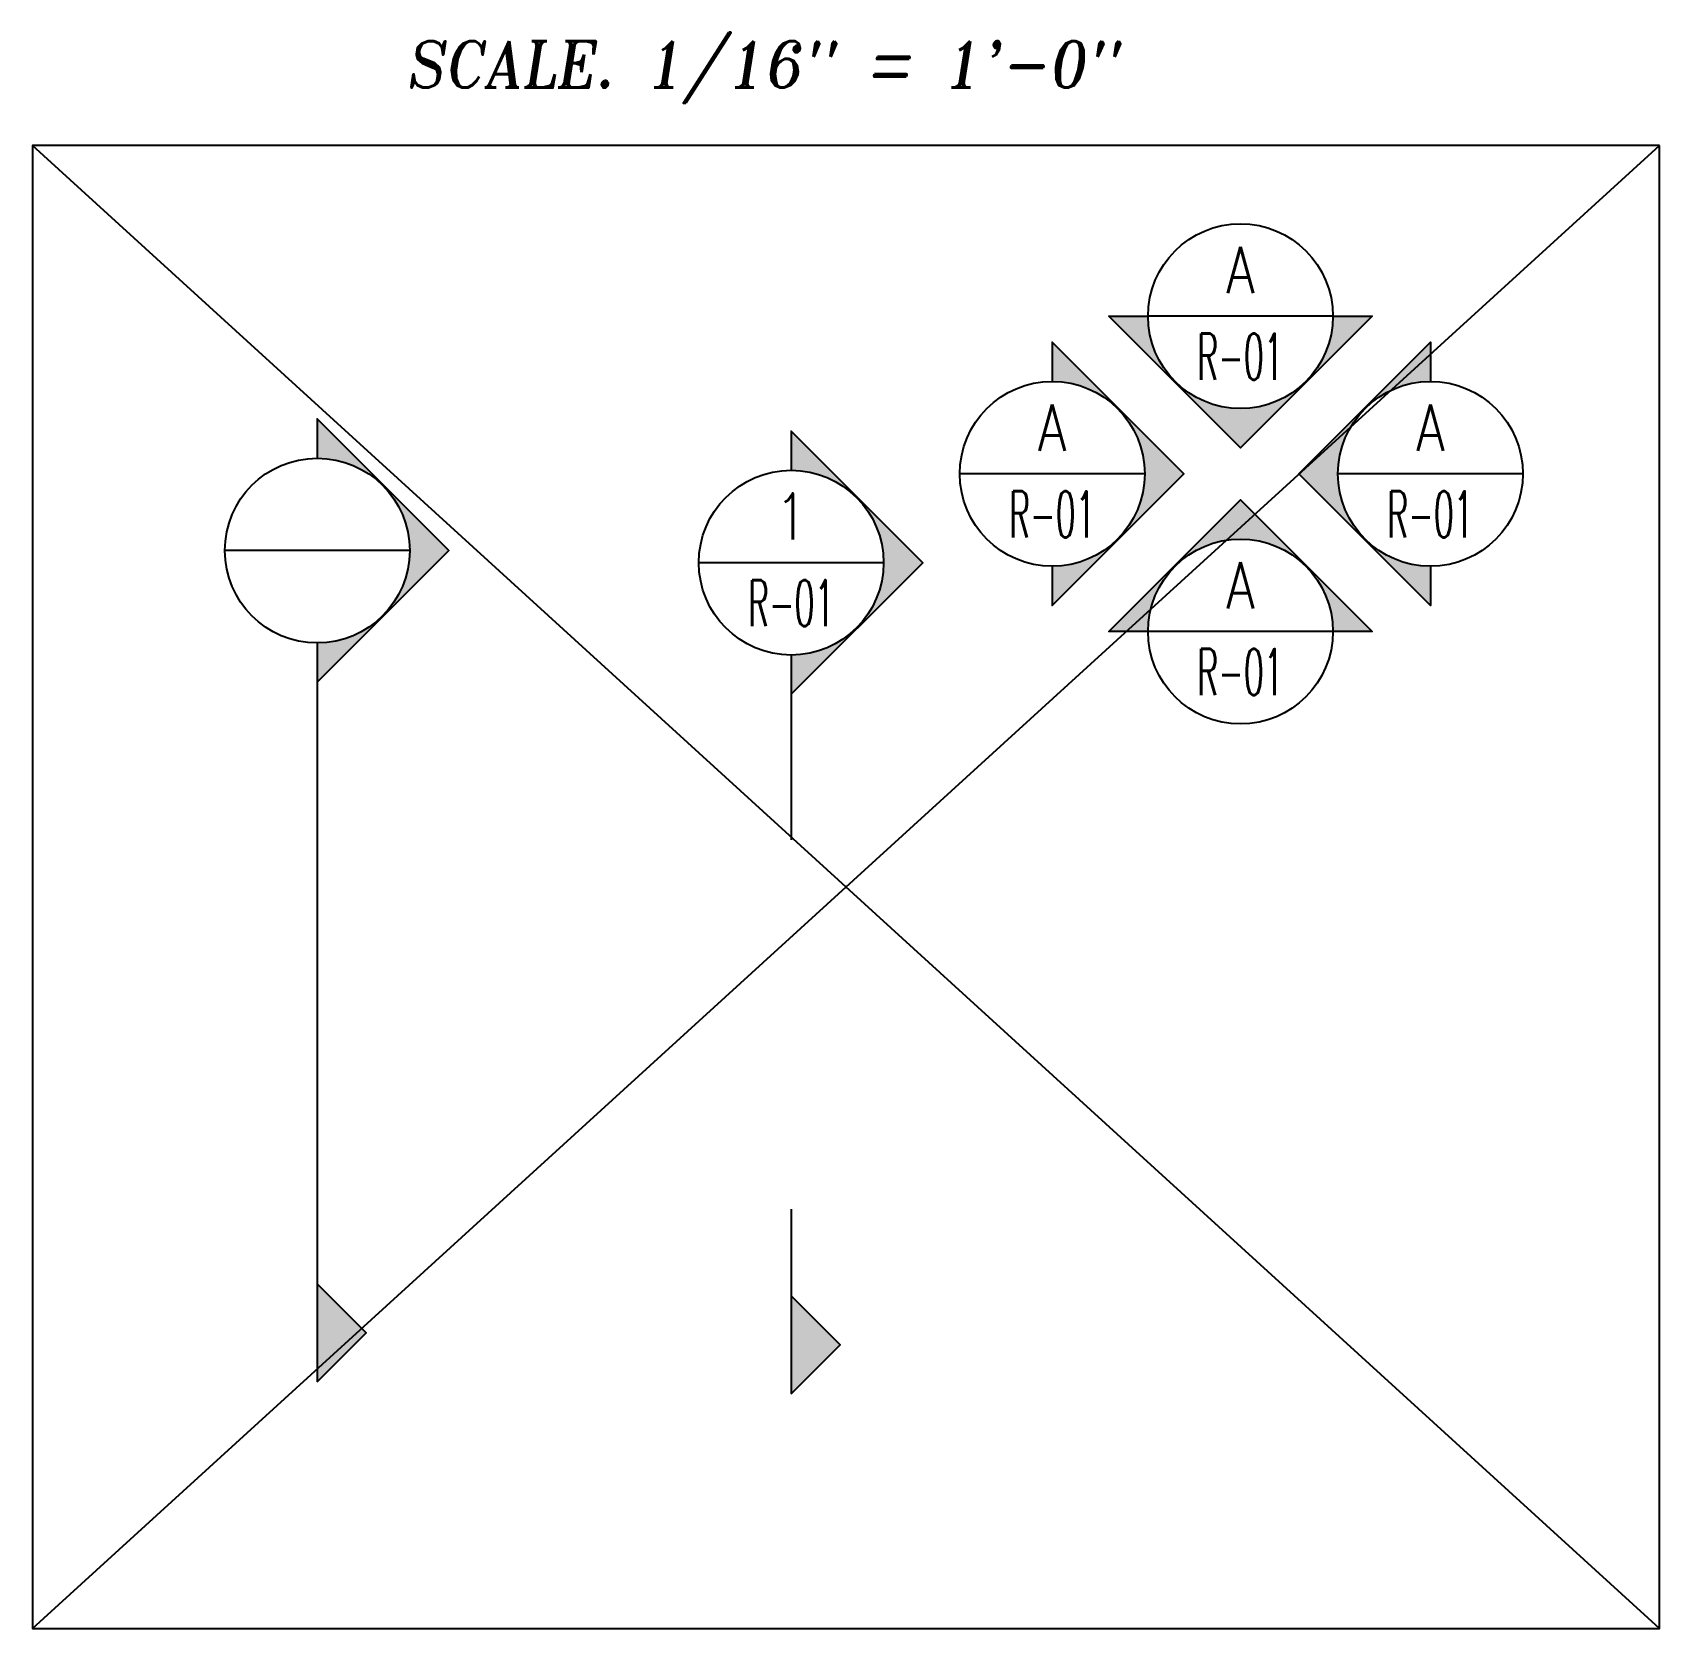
# Model space of a CAD drawing. Header units: inches. Extents: x -3675 to 25720, y -2273 to 5046.
# Drawn here: x -1974 to -1340, y 1216 to 1837 of the extents above; entities that cross this region are included whole.
import ezdxf
from ezdxf.enums import TextEntityAlignment as Align

# ---------------------------------------------------------------- set-up
doc = ezdxf.new("R2010")
doc.units = ezdxf.units.IN
doc.header["$LTSCALE"] = 0.025
doc.header["$MEASUREMENT"] = 0
doc.layers.get('0').update_dxf_attribs({"linetype": 'CONTINUOUS'})
doc.layers.add('Hgblock', color=7, linetype='CONTINUOUS')
doc.styles.add('ROMANS', font='romans.shx', dxfattribs={"width": 0.57})
doc.styles.add('ROMANT', font='romant')

# ---------------------------------------------------------------- blocks, each defined once
blk = doc.blocks.new('section_elevation_mark1')
at = {"layer": 'Hgblock'}
for points in [[(0, 0.3562), (0, 0.25, -0.414214), (0.25, 0, -0.414214), (0, -0.25), (0, -0.3562), (0.3562, 0)], [(0, -1.9848), (0, -2.25), (0.1326, -2.1174)]]:
    blk.add_hatch(color=7, dxfattribs=at).paths.add_polyline_path(points)
at = {"layer": 'Hgblock', "color": 7}
for p, q in [((0.25, 0), (-0.25, 0)), ((0, -0.25), (0, -2.25)), ((0, -0.25), (0, -0.75)), ((0, -1.75), (0, -2.25))]:
    blk.add_line(p, q, dxfattribs=at)
for points in [[(0, -0.25), (0, -0.3562), (0.3562, 0), (0, 0.3562), (0, 0.25)], [(0, -2.25), (0.1326, -2.1174), (0, -1.9848)]]:
    blk.add_lwpolyline(points, dxfattribs=at)
blk.add_circle((0, 0), 0.25, dxfattribs=at)
at = {"layer": 'Hgblock', "color": 3, "style": 'ROMANS'}
for tag, width, p in [('NO', 0.8, (0, 0.125)), ('DWG', 0.5, (0, -0.1094))]:
    blk.add_attdef(tag, text='', height=0.125, dxfattribs=dict(at, width=width)).set_placement(p, align=Align.MIDDLE_CENTER)
blk = doc.blocks.new('*U40')
at = {"layer": 'Hgblock'}
for points in [[(0, 0.3562), (0, 0.25, -0.414214), (0.25, 0, -0.414214), (0, -0.25), (0, -0.3562), (0.3562, 0)], [(0, -1.9848), (0, -2.25), (0.1326, -2.1174)]]:
    blk.add_hatch(color=7, dxfattribs=at).paths.add_polyline_path(points)
at = {"layer": 'Hgblock', "color": 7}
for p, q in [((0.25, 0), (-0.25, 0)), ((0, -0.25), (0, -0.75)), ((0, -1.75), (0, -2.25))]:
    blk.add_line(p, q, dxfattribs=at)
for points in [[(0, -0.25), (0, -0.3562), (0.3562, 0), (0, 0.3562), (0, 0.25)], [(0, -2.25), (0.1326, -2.1174), (0, -1.9848)]]:
    blk.add_lwpolyline(points, dxfattribs=at)
blk.add_circle((0, 0), 0.25, dxfattribs=at)
at = {"layer": 'Hgblock', "color": 3, "style": 'ROMANS'}
for tag, width, p in [('NO', 0.8, (0, 0.125)), ('DWG', 0.5, (0, -0.1094))]:
    blk.add_attdef(tag, text='', height=0.125, dxfattribs=dict(at, width=width)).set_placement(p, align=Align.MIDDLE_CENTER)
blk = doc.blocks.new('*U36')
at = {"layer": 'Hgblock'}
blk.add_hatch(color=7, dxfattribs=at).paths.add_polyline_path([(0, 0.3562), (0, 0.25, -0.414214), (0.25, 0, -0.414214), (0, -0.25), (0, -0.3562), (0.3562, 0)])
at = {"layer": 'Hgblock', "color": 7}
blk.add_line((0.25, 0), (-0.25, 0), dxfattribs=at)
blk.add_lwpolyline([(0, -0.25), (0, -0.3562), (0.3562, 0), (0, 0.3562), (0, 0.25)], dxfattribs=at)
blk.add_circle((0, 0), 0.25, dxfattribs=at)
at = {"layer": 'Hgblock', "color": 3, "style": 'ROMANS'}
for tag, width, p in [('NO', 0.8, (0, 0.125)), ('DWG', 0.5, (0, -0.1094))]:
    blk.add_attdef(tag, text='', height=0.125, dxfattribs=dict(at, width=width)).set_placement(p, align=Align.MIDDLE_CENTER)
blk = doc.blocks.new('*U37')
at = {"layer": 'Hgblock'}
blk.add_hatch(color=7, dxfattribs=at).paths.add_polyline_path([(0, 0.3562), (0, 0.25, 0.414214), (-0.25, 0, 0.414214), (0, -0.25), (0, -0.3562), (-0.3562, 0)])
at = {"layer": 'Hgblock', "color": 7}
blk.add_line((0.25, 0), (-0.25, 0), dxfattribs=at)
blk.add_lwpolyline([(0, -0.25), (0, -0.3562), (-0.3562, 0), (0, 0.3562), (0, 0.25)], dxfattribs=at)
blk.add_circle((0, 0), 0.25, dxfattribs=at)
at = {"layer": 'Hgblock', "color": 3, "style": 'ROMANS'}
for tag, width, p in [('NO', 0.8, (0, 0.125)), ('DWG', 0.5, (0, -0.1094))]:
    blk.add_attdef(tag, text='', height=0.125, dxfattribs=dict(at, width=width)).set_placement(p, align=Align.MIDDLE_CENTER)
blk = doc.blocks.new('*U38')
at = {"layer": 'Hgblock'}
blk.add_hatch(color=7, dxfattribs=at).paths.add_polyline_path([(-0.3562, 0), (-0.25, 0, 0.414214), (0, -0.25, 0.414214), (0.25, 0), (0.3562, 0), (0, -0.3562)])
at = {"layer": 'Hgblock', "color": 7}
blk.add_line((0.25, 0), (-0.25, 0), dxfattribs=at)
blk.add_lwpolyline([(0.25, 0), (0.3562, 0), (0, -0.3562), (-0.3562, 0), (-0.25, 0)], dxfattribs=at)
blk.add_circle((0, 0), 0.25, dxfattribs=at)
at = {"layer": 'Hgblock', "color": 3, "style": 'ROMANS'}
for tag, width, p in [('NO', 0.8, (0, 0.125)), ('DWG', 0.5, (0, -0.1094))]:
    blk.add_attdef(tag, text='', height=0.125, dxfattribs=dict(at, width=width)).set_placement(p, align=Align.MIDDLE_CENTER)
blk = doc.blocks.new('*U39')
at = {"layer": 'Hgblock'}
blk.add_hatch(color=7, dxfattribs=at).paths.add_polyline_path([(0.3562, 0), (0.25, 0, 0.414214), (0, 0.25, 0.414214), (-0.25, 0), (-0.3562, 0), (0, 0.3562)])
at = {"layer": 'Hgblock', "color": 7}
blk.add_line((0.25, 0), (-0.25, 0), dxfattribs=at)
blk.add_lwpolyline([(-0.25, 0), (-0.3562, 0), (0, 0.3562), (0.3562, 0), (0.25, 0)], dxfattribs=at)
blk.add_circle((0, 0), 0.25, dxfattribs=at)
at = {"layer": 'Hgblock', "color": 3, "style": 'ROMANS'}
for tag, width, p in [('NO', 0.8, (0, 0.125)), ('DWG', 0.5, (0, -0.1094))]:
    blk.add_attdef(tag, text='', height=0.125, dxfattribs=dict(at, width=width)).set_placement(p, align=Align.MIDDLE_CENTER)

msp = doc.modelspace()

# ---------------------------------------------------------------- linework, layer by layer
msp.add_lwpolyline([(-1339.94369, 1793.48766), (-1973.64302, 1793.48766), (-1973.64302, 1215.64206), (-1339.94369, 1215.64206)], close=True)
for points in [[(-1973.64302, 1215.64206), (-1339.94369, 1793.48766)], [(-1339.94369, 1215.64206), (-1973.64302, 1793.48766)]]:
    msp.add_lwpolyline(points)

# ---------------------------------------------------------------- block references
at = {"layer": 'Hgblock'}
for name, p, xscale, yscale, zscale, values in [('*U38', (-1503.15122, 1726.9613), 144.0262069888196, 144.0262069888196, 144.0262069888196, {'NO': 'A', 'DWG': 'R-01'}), ('*U36', (-1576.45588, 1665.52256), 144.0262069888196, 144.0262069888196, 144.0262069888196, {'NO': 'A', 'DWG': 'R-01'}), ('*U37', (-1429.15364, 1665.52256), 144.0262069888196, 144.0262069888196, 144.0262069888196, {'NO': 'A', 'DWG': 'R-01'}), ('*U40', (-1678.14386, 1630.91214), 143.95392, 143.95392, 143.95392, {'NO': '1', 'DWG': 'R-01'}), ('*U39', (-1503.15122, 1604.08383), 144.0262069888196, 144.0262069888196, 144.0262069888196, {'NO': 'A', 'DWG': 'R-01'})]:
    msp.add_blockref(name, p, dxfattribs=dict(at, xscale=xscale, yscale=yscale, zscale=zscale)).add_auto_attribs(values)
at = {"layer": 'Hgblock', "xscale": 143.95392, "yscale": 143.95392, "zscale": 143.95392}
msp.add_blockref('section_elevation_mark1', (-1862.73657, 1635.62622), dxfattribs=at)

# ---------------------------------------------------------------- texts
at = {"color": 7, "linetype": 'Continuous', "style": 'ROMANT', "oblique": 9, "width": 0.95}
msp.add_text('SCALE. 1/16" = 1\'-0"', height=18, dxfattribs=at).set_placement((-1828.22063, 1816.04823))

doc.saveas('drawing.dxf')
